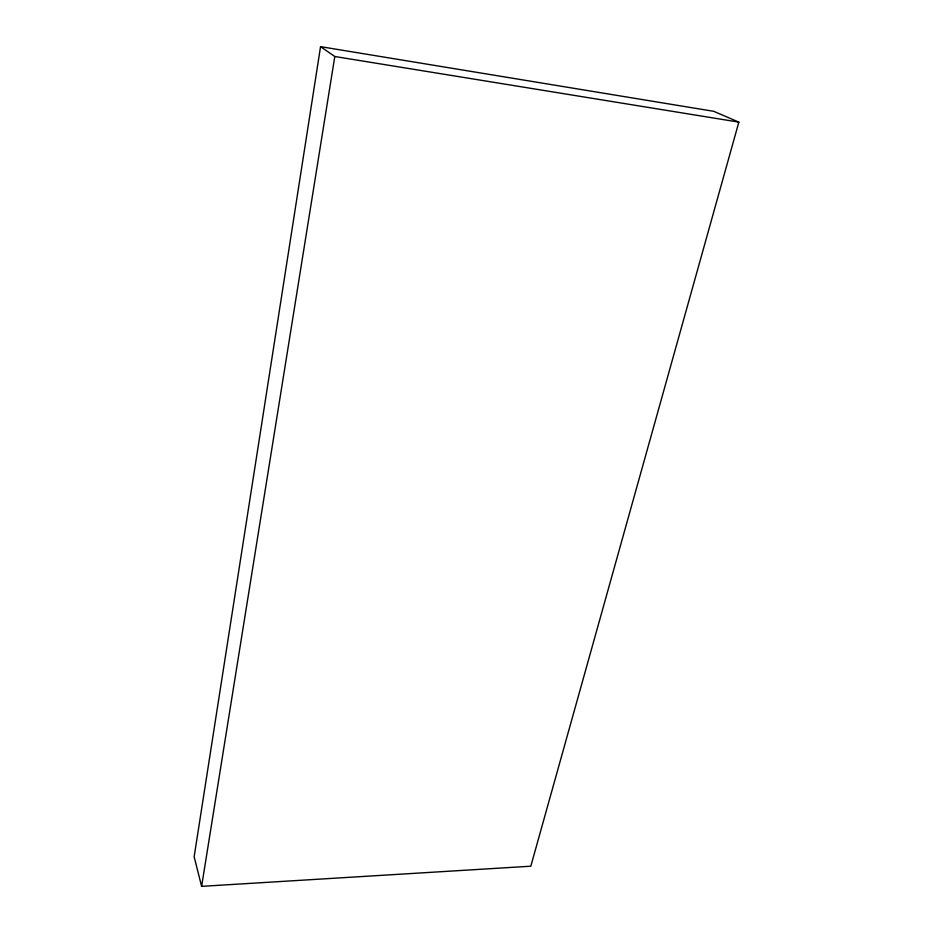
<?xml version="1.0" encoding="UTF-8"?>
<svg xmlns="http://www.w3.org/2000/svg" width="933" height="933" viewBox="0 0 933 933"><rect width="100%" height="100%" fill="white"/><g stroke="black" fill="none" stroke-linecap="round" stroke-linejoin="round"><path stroke-width="1.4" d="M320.555 46.65L194.146 856.774L201.621 886.35L530.819 866.209L738.854 122.13L713.757 111.319L320.555 46.65L334.795 56.505L738.854 122.13M201.621 886.35L334.795 56.505"/></g></svg>
